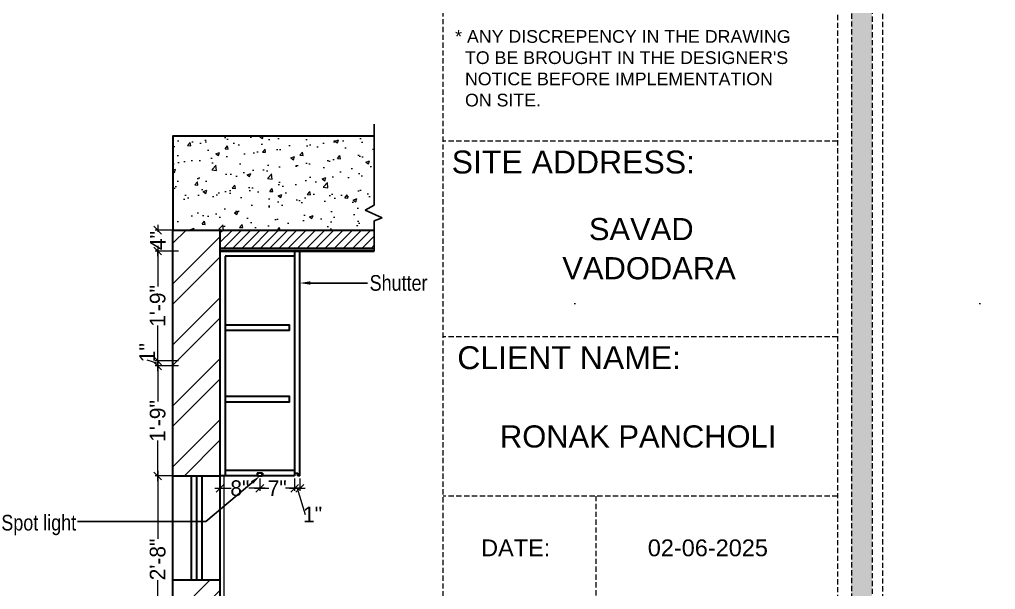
# Model space of a CAD drawing. Header units: millimetres. Extents: x 56222 to 3066687, y -650199 to -121287.
# Drawn here: x 140305 to 140491.9, y -185271 to -185162 of the extents above; entities that cross this region are included whole.
import ezdxf
from ezdxf import colors
from ezdxf.entities.mleader import LeaderData, LeaderLine
from ezdxf.enums import TextEntityAlignment as Align
from ezdxf.math import Vec2, Vec3

# ---------------------------------------------------------------- set-up
doc = ezdxf.new("R2010")
doc.units = ezdxf.units.MM
doc.header["$MEASUREMENT"] = 0
doc.header["$PDMODE"] = 35
doc.linetypes.add('DASHED', pattern=[0.75, 0.5, -0.25])
doc.linetypes.add('DASHEDX2', pattern=[1.5, 1, -0.5])
doc.layers.get('Defpoints').update_dxf_attribs({"color": 220})
for name, color, linetype, lineweight in [('Dimension', 10, 'DASHEDX2', 20), ('FURNITURE', 32, 'Continuous', 9), ('furniture dimensions', 1, 'DASHED', 0), ('GF FALSE CEILING', 6, 'Continuous', 35), ('hatch-wall', 8, 'Continuous', 9), ('NAME PLATE', 7, 'Continuous', 25), ('SECTION ( SLAB PLine )', 104, 'Continuous', 30), ('Text', 7, 'Continuous', 15), ('wall', 7, 'Continuous', 30), ('XX~SLAB ( BEAM )~ ( DIM )', 7, 'Continuous', 9)]:
    doc.layers.add(name, color=color, linetype=linetype, lineweight=lineweight)
doc.styles.add('Arial', font='arial.ttf')
doc.styles.add('century g', font='GOTHIC.TTF')
doc.styles.add('style4', font='ARIALN.TTF')
doc.dimstyles.new('Archana', dxfattribs={"dimtxt": 2, "dimasz": 0.75, "dimexe": 0.5, "dimexo": 0.5, "dimgap": 0, "dimtad": 0, "dimzin": 0, "dimdsep": 46, "dimlunit": 4, "dimtxsty": 'century g', "dimblk": 'OBLIQUE', "dimcen": 0, "dimdle": 1, "dimclrd": 256, "dimclre": 256, "dimclrt": 256, "dimadec": 0, "dimazin": 0, "dimtfac": 1, "dimtofl": 0, "dimtmove": 1, "dimatfit": 3, "dimfxl": 1, "dimfxlon": 1, "dimtolj": 1, "dimtzin": 0, "dimlwd": -1, "dimlwe": -1, "dimarcsym": 0})

# ---------------------------------------------------------------- blocks, each defined once
blk = doc.blocks.new('_Oblique')
at = {"layer": 'wall', "color": 0, "lineweight": -2}
blk.add_line((-0.5, -0.5), (0.5, 0.5), dxfattribs=at)
blk = doc.blocks.new('*D465')
at = {"layer": 'Defpoints', "color": 0, "linetype": 'Continuous', "lineweight": 30, "transparency": 16777216}
for p in [(140351.01, -185249.3), (140357.66, -185249.26), (140351.01, -185251.66)]:
    blk.add_point(p, dxfattribs=at)
at = {"layer": 'furniture dimensions', "color": 5, "linetype": 'Continuous', "transparency": 16777216}
for p, q in [((140351.01, -185249.8), (140351.01, -185252.16)), ((140350.01, -185251.66), (140352.73, -185251.66)), ((140358.66, -185251.66), (140355.94, -185251.66))]:
    blk.add_line(p, q, dxfattribs=at)
at = {"layer": 'furniture dimensions', "color": 5, "linetype": 'ByBlock', "transparency": 16777216}
blk.add_line((140357.66, -185249.76), (140357.66, -185252.16), dxfattribs=at)
at = {"layer": 'furniture dimensions', "color": 5, "linetype": 'Continuous', "transparency": 16777216, "xscale": 1.5, "yscale": 1.5, "zscale": 1.5, "rotation": 180}
blk.add_blockref('_Oblique', (140351.01, -185251.66), dxfattribs=at)
at = {"layer": 'furniture dimensions', "color": 5, "linetype": 'Continuous', "transparency": 16777216, "xscale": 1.5, "yscale": 1.5, "zscale": 1.5}
blk.add_blockref('_Oblique', (140357.66, -185251.66), dxfattribs=at)
at = {"layer": 'furniture dimensions', "linetype": 'Continuous', "lineweight": 0, "transparency": 16777216, "insert": (140354.33, -185251.66), "char_height": 3, "attachment_point": 5, "style": 'century g'}
blk.add_mtext('\\A1;7"', dxfattribs=at)
blk = doc.blocks.new('*D466')
at = {"layer": 'Defpoints', "color": 0, "linetype": 'Continuous', "lineweight": 30, "transparency": 16777216}
for p in [(140343.36, -185249.3), (140351.01, -185249.3), (140343.36, -185251.66)]:
    blk.add_point(p, dxfattribs=at)
at = {"layer": 'furniture dimensions', "color": 5, "linetype": 'Continuous', "transparency": 16777216}
for p, q in [((140343.36, -185249.8), (140343.36, -185252.16)), ((140342.36, -185251.66), (140345.5, -185251.66)), ((140352.01, -185251.66), (140348.87, -185251.66))]:
    blk.add_line(p, q, dxfattribs=at)
at = {"layer": 'furniture dimensions', "color": 5, "linetype": 'ByBlock', "transparency": 16777216}
blk.add_line((140351.01, -185249.8), (140351.01, -185252.16), dxfattribs=at)
at = {"layer": 'furniture dimensions', "color": 5, "linetype": 'Continuous', "transparency": 16777216, "xscale": 1.5, "yscale": 1.5, "zscale": 1.5, "rotation": 180}
blk.add_blockref('_Oblique', (140343.36, -185251.66), dxfattribs=at)
at = {"layer": 'furniture dimensions', "color": 5, "linetype": 'Continuous', "transparency": 16777216, "xscale": 1.5, "yscale": 1.5, "zscale": 1.5}
blk.add_blockref('_Oblique', (140351.01, -185251.66), dxfattribs=at)
at = {"layer": 'furniture dimensions', "linetype": 'Continuous', "lineweight": 0, "transparency": 16777216, "insert": (140347.18, -185251.66), "char_height": 3, "attachment_point": 5, "style": 'century g'}
blk.add_mtext('\\A1;8"', dxfattribs=at)
blk = doc.blocks.new('*D467')
at = {"layer": 'Defpoints', "color": 0, "linetype": 'Continuous', "lineweight": 30, "transparency": 16777216}
for p in [(140357.66, -185249.26), (140358.66, -185249.26), (140358.66, -185251.66)]:
    blk.add_point(p, dxfattribs=at)
at = {"layer": 'furniture dimensions', "color": 5, "linetype": 'ByBlock', "transparency": 16777216}
blk.add_line((140357.66, -185249.76), (140357.66, -185252.16), dxfattribs=at)
at = {"layer": 'furniture dimensions', "color": 5, "linetype": 'Continuous', "transparency": 16777216}
for p, q in [((140358.66, -185249.76), (140358.66, -185252.16)), ((140356.66, -185251.66), (140359.66, -185251.66)), ((140358.16, -185251.66), (140359.66, -185256.66))]:
    blk.add_line(p, q, dxfattribs=at)
at = {"layer": 'furniture dimensions', "color": 5, "linetype": 'Continuous', "transparency": 16777216, "xscale": 1.5, "yscale": 1.5, "zscale": 1.5, "rotation": 180}
blk.add_blockref('_Oblique', (140357.66, -185251.66), dxfattribs=at)
at = {"layer": 'furniture dimensions', "color": 5, "linetype": 'Continuous', "transparency": 16777216, "xscale": 1.5, "yscale": 1.5, "zscale": 1.5}
blk.add_blockref('_Oblique', (140358.66, -185251.66), dxfattribs=at)
at = {"layer": 'furniture dimensions', "linetype": 'Continuous', "lineweight": 0, "transparency": 16777216, "insert": (140361.11, -185256.66), "char_height": 3, "attachment_point": 5, "style": 'century g'}
blk.add_mtext('\\A1;1"', dxfattribs=at)
blk = doc.blocks.new('*D460')
at = {"layer": 'Defpoints', "color": 0, "linetype": 'Continuous', "lineweight": 30, "transparency": 16777216}
for p in [(140331.44, -185249.3), (140343.36, -185249.3), (140343.36, -185281.26)]:
    blk.add_point(p, dxfattribs=at)
at = {"layer": 'furniture dimensions', "color": 5, "linetype": 'Continuous', "transparency": 16777216}
for p, q in [((140335.44, -185249.3), (140330.94, -185249.3)), ((140331.44, -185248.3), (140331.44, -185261.32)), ((140331.44, -185282.26), (140331.44, -185269.24))]:
    blk.add_line(p, q, dxfattribs=at)
at = {"layer": 'furniture dimensions', "color": 5, "linetype": 'ByBlock', "transparency": 16777216}
blk.add_line((140335.44, -185281.26), (140330.94, -185281.26), dxfattribs=at)
at = {"layer": 'furniture dimensions', "color": 5, "linetype": 'Continuous', "transparency": 16777216, "xscale": 1.5, "yscale": 1.5, "zscale": 1.5}
for p, rotation in [((140331.44, -185249.3), 90), ((140331.44, -185281.26), 270)]:
    blk.add_blockref('_Oblique', p, dxfattribs=dict(at, rotation=rotation))
at = {"layer": 'furniture dimensions', "linetype": 'Continuous', "lineweight": 0, "transparency": 16777216, "insert": (140331.44, -185265.28), "char_height": 3, "attachment_point": 5, "rotation": 90, "style": 'century g'}
blk.add_mtext('\\A1;2\'-8"', dxfattribs=at)
blk = doc.blocks.new('*D461')
at = {"layer": 'Defpoints', "color": 0, "linetype": 'Continuous', "lineweight": 30, "transparency": 16777216}
for p in [(140331.44, -185228.26), (140344.36, -185228.26), (140334.36, -185249.3)]:
    blk.add_point(p, dxfattribs=at)
at = {"layer": 'furniture dimensions', "color": 5, "linetype": 'Continuous', "transparency": 16777216}
for p, q in [((140335.44, -185228.26), (140330.94, -185228.26)), ((140331.44, -185227.26), (140331.44, -185235.06)), ((140331.44, -185250.3), (140331.44, -185242.5))]:
    blk.add_line(p, q, dxfattribs=at)
at = {"layer": 'furniture dimensions', "color": 5, "linetype": 'ByBlock', "transparency": 16777216}
blk.add_line((140333.86, -185249.3), (140330.94, -185249.3), dxfattribs=at)
at = {"layer": 'furniture dimensions', "color": 5, "linetype": 'Continuous', "transparency": 16777216, "xscale": 1.5, "yscale": 1.5, "zscale": 1.5}
for p, rotation in [((140331.44, -185228.26), 90), ((140331.44, -185249.3), 270)]:
    blk.add_blockref('_Oblique', p, dxfattribs=dict(at, rotation=rotation))
at = {"layer": 'furniture dimensions', "linetype": 'Continuous', "lineweight": 0, "transparency": 16777216, "insert": (140331.44, -185238.78), "char_height": 3, "attachment_point": 5, "rotation": 90, "style": 'century g'}
blk.add_mtext('\\A1;1\'-9"', dxfattribs=at)
blk = doc.blocks.new('*D462')
at = {"layer": 'Defpoints', "color": 0, "linetype": 'Continuous', "lineweight": 30, "transparency": 16777216}
for p in [(140331.44, -185227.26), (140344.36, -185227.26), (140344.36, -185228.26)]:
    blk.add_point(p, dxfattribs=at)
at = {"layer": 'furniture dimensions', "color": 5, "linetype": 'Continuous', "transparency": 16777216}
for p, q in [((140331.44, -185229.26), (140331.44, -185226.26)), ((140331.44, -185227.76), (140329.44, -185227.16)), ((140335.44, -185227.26), (140330.94, -185227.26))]:
    blk.add_line(p, q, dxfattribs=at)
at = {"layer": 'furniture dimensions', "color": 5, "linetype": 'ByBlock', "transparency": 16777216}
blk.add_line((140335.44, -185228.26), (140330.94, -185228.26), dxfattribs=at)
at = {"layer": 'furniture dimensions', "color": 5, "linetype": 'Continuous', "transparency": 16777216, "xscale": 1.5, "yscale": 1.5, "zscale": 1.5}
for p, rotation in [((140331.44, -185227.26), 90), ((140331.44, -185228.26), 270)]:
    blk.add_blockref('_Oblique', p, dxfattribs=dict(at, rotation=rotation))
at = {"layer": 'furniture dimensions', "linetype": 'Continuous', "lineweight": 0, "transparency": 16777216, "insert": (140329.44, -185225.71), "char_height": 3, "attachment_point": 5, "rotation": 90, "style": 'century g'}
blk.add_mtext('\\A1;1"', dxfattribs=at)
blk = doc.blocks.new('*D463')
at = {"layer": 'Defpoints', "color": 0, "linetype": 'Continuous', "lineweight": 30, "transparency": 16777216}
for p in [(140331.44, -185206.26), (140344.36, -185206.26), (140344.36, -185227.26)]:
    blk.add_point(p, dxfattribs=at)
at = {"layer": 'furniture dimensions', "color": 5, "linetype": 'Continuous', "transparency": 16777216}
for p, q in [((140335.44, -185206.26), (140330.94, -185206.26)), ((140331.44, -185205.26), (140331.44, -185213.04)), ((140331.44, -185228.26), (140331.44, -185220.49))]:
    blk.add_line(p, q, dxfattribs=at)
at = {"layer": 'furniture dimensions', "color": 5, "linetype": 'ByBlock', "transparency": 16777216}
blk.add_line((140335.44, -185227.26), (140330.94, -185227.26), dxfattribs=at)
at = {"layer": 'furniture dimensions', "color": 5, "linetype": 'Continuous', "transparency": 16777216, "xscale": 1.5, "yscale": 1.5, "zscale": 1.5}
for p, rotation in [((140331.44, -185206.26), 90), ((140331.44, -185227.26), 270)]:
    blk.add_blockref('_Oblique', p, dxfattribs=dict(at, rotation=rotation))
at = {"layer": 'furniture dimensions', "linetype": 'Continuous', "lineweight": 0, "transparency": 16777216, "insert": (140331.44, -185216.76), "char_height": 3, "attachment_point": 5, "rotation": 90, "style": 'century g'}
blk.add_mtext('\\A1;1\'-9"', dxfattribs=at)
blk = doc.blocks.new('*D464')
at = {"layer": 'Defpoints', "color": 0, "linetype": 'Continuous', "lineweight": 30, "transparency": 16777216}
for p in [(140331.44, -185202.26), (140343.36, -185202.26), (140343.36, -185206.26)]:
    blk.add_point(p, dxfattribs=at)
at = {"layer": 'furniture dimensions', "color": 5, "linetype": 'Continuous', "transparency": 16777216}
for p, q in [((140335.44, -185202.26), (140330.94, -185202.26)), ((140331.44, -185201.26), (140331.44, -185202.56)), ((140331.44, -185207.26), (140331.44, -185205.97))]:
    blk.add_line(p, q, dxfattribs=at)
at = {"layer": 'furniture dimensions', "color": 5, "linetype": 'ByBlock', "transparency": 16777216}
blk.add_line((140335.44, -185206.26), (140330.94, -185206.26), dxfattribs=at)
at = {"layer": 'furniture dimensions', "color": 5, "linetype": 'Continuous', "transparency": 16777216, "xscale": 1.5, "yscale": 1.5, "zscale": 1.5}
for p, rotation in [((140331.44, -185202.26), 90), ((140331.44, -185206.26), 270)]:
    blk.add_blockref('_Oblique', p, dxfattribs=dict(at, rotation=rotation))
at = {"layer": 'furniture dimensions', "linetype": 'Continuous', "lineweight": 0, "transparency": 16777216, "insert": (140331.44, -185204.26), "char_height": 3, "attachment_point": 5, "rotation": 90, "style": 'century g'}
blk.add_mtext('\\A1;4"', dxfattribs=at)

msp = doc.modelspace()

# ---------------------------------------------------------------- hatches: boundary and pattern name
at = {"layer": 'Dimension', "true_color": 0xd39e00}
h = msp.add_hatch(color=42, dxfattribs=at)
h.paths.add_polyline_path([(139906.11, -185089.38), (139906.11, -185485.05), (140468.25, -185485.05), (140468.25, -185089.38)])
h.paths.add_polyline_path([(139910.05, -185093.32), (140464.3, -185093.32), (140464.3, -185481.11), (139910.05, -185481.11)], flags=16)
at = {"layer": 'FURNITURE', "lineweight": 20, "true_color": 0x636466}
h = msp.add_hatch(dxfattribs=at)
h.set_pattern_fill('AR-CONC', color=251)
h.set_pattern_definition([(50, (10836.8217, -203738.9746), (7.17260183, -0.62752135), [0.75, -8.25]), (355, (10836.822, -203738.975), (-1.38751334, 7.52192134), [0.6, -6.6]), (100.4514445, (10837.4194, -203739.027), (5.78508847, 6.8943999), [0.6374019, -7.0114211]), (46.1842, (10836.822, -203736.975), (10.6724133, -1.6551928), [1.125, -12.375]), (96.6356355, (10837.711, -203737.113), (9.34661946, 9.741186), [0.9561034, -10.5171376]), (351.184164, (10836.822, -203736.975), (9.34661945, 9.741186), [0.9, -9.9]), (21, (10837.8217, -203737.4746), (5.96907052, -4.0261889), [0.75, -8.25]), (326, (10837.822, -203737.475), (2.4331533, 7.25150045), [0.6, -6.6]), (71.451445, (10838.319, -203737.81), (8.40222377, 3.22531153), [0.6374019, -7.0114211]), (37.5, (10836.8217, -203738.9746), (0.121598553, 3.32893854), [0, -6.52, 0, -6.7, 0, -6.625]), (7.5, (10836.8217, -203738.9746), (2.63069537, 3.94411712), [0, -3.82, 0, -6.37, 0, -2.525]), (327.5, (10834.5917, -203738.9746), (5.33822436, -0.22554872), [0, -2.5, 0, -7.8, 0, -10.35]), (317.5, (10833.5917, -203738.9746), (5.8318617, 1.00104982), [0, -3.25, 0, -5.18, 0, -7.35])])
h.paths.add_polyline_path([(140414.37, -185216.26), (140409.85, -185216.26), (140409.85, -185216.3)])
h.paths.add_polyline_path([(140295.4, -185202.26), (140295.41, -185184.26), (140256.85, -185184.26), (140256.85, -185202.26), (140265.85, -185202.26), (140265.84, -185202.27)])
h = msp.add_hatch(dxfattribs=at)
h.set_pattern_fill('AR-CONC', color=251)
h.set_pattern_definition([(50, (10914.331, -203738.9746), (7.17260183, -0.62752135), [0.75, -8.25]), (355, (10914.331, -203738.975), (-1.38751334, 7.52192134), [0.6, -6.6]), (100.4514445, (10914.9286, -203739.027), (5.78508847, 6.8943999), [0.6374019, -7.0114211]), (46.1842, (10914.331, -203736.975), (10.6724133, -1.6551928), [1.125, -12.375]), (96.6356355, (10915.22, -203737.113), (9.34661946, 9.741186), [0.9561034, -10.5171376]), (351.184164, (10914.331, -203736.975), (9.34661945, 9.741186), [0.9, -9.9]), (21, (10915.331, -203737.4746), (5.96907052, -4.0261889), [0.75, -8.25]), (326, (10915.331, -203737.475), (2.4331533, 7.25150045), [0.6, -6.6]), (71.451445, (10915.828, -203737.81), (8.40222377, 3.22531153), [0.6374019, -7.0114211]), (37.5, (10914.3309, -203738.9746), (0.121598553, 3.32893854), [0, -6.52, 0, -6.7, 0, -6.625]), (7.5, (10914.331, -203738.9746), (2.63069537, 3.94411712), [0, -3.82, 0, -6.37, 0, -2.525]), (327.5, (10912.1009, -203738.9746), (5.33822436, -0.22554872), [0, -2.5, 0, -7.8, 0, -10.35]), (317.5, (10911.101, -203738.9746), (5.8318617, 1.00104982), [0, -3.25, 0, -5.18, 0, -7.35])])
h.paths.add_polyline_path([(140491.88, -185216.26), (140487.36, -185216.26), (140487.36, -185216.3)])
h.paths.add_polyline_path([(140372.91, -185202.26), (140372.92, -185184.26), (140334.36, -185184.26), (140334.36, -185202.26), (140343.36, -185202.26), (140343.34, -185202.27)])
at = {"layer": 'GF FALSE CEILING', "lineweight": 9}
h = msp.add_hatch(dxfattribs=at)
h.set_pattern_fill('ANSI31', color=256, scale=10)
h.set_pattern_definition([(45, (12104.6224, -202132.3956), (-0.883883476, 0.883883476), [])])
h.paths.add_polyline_path([(140372.89, -185202.26), (140343.36, -185202.26), (140343.36, -185205.76), (140372.89, -185205.76)])
at = {"layer": 'hatch-wall', "lineweight": 0}
h = msp.add_hatch(dxfattribs=at)
h.set_pattern_fill('ANSI32', color=256, scale=22)
h.set_pattern_definition([(45, (36.8126, -553.528), (-5.83363094, 5.83363094), []), (45, (40.702, -553.528), (-5.83363094, 5.83363094), [])])
h.paths.add_polyline_path([(140343.36, -185202.26), (140334.36, -185202.26), (140334.36, -185249.26), (140343.36, -185249.26)])
at = {"layer": 'hatch-wall'}
h = msp.add_hatch(dxfattribs=at)
h.set_pattern_fill('ANSI32', color=256, scale=22)
h.set_pattern_definition([(45, (12104.622, -202130.387), (-5.83363094, 5.83363094), []), (45, (12108.5115, -202130.387), (-5.83363094, 5.83363094), [])])
h.paths.add_polyline_path([(140343.33, -185269.26), (140334.33, -185269.26), (140334.36, -185313.26), (140343.36, -185313.26)])

# ---------------------------------------------------------------- linework, layer by layer
at = {"layer": 'Dimension', "color": 42, "true_color": 0xd39e00}
for p, q in [((140461.63, -185185.21, 0.26), (140386.1, -185185.21, 0.26)), ((140461.63, -185222.65, 0.26), (140386.1, -185222.65, 0.26)), ((140461.63, -185253.15, 0.26), (140386.1, -185253.15, 0.26)), ((140415.32, -185253.15, 0.26), (140415.32, -185296.52, 0.26))]:
    msp.add_line(p, q, dxfattribs=at)
at = {"layer": 'Dimension', "color": 42, "true_color": 0xd39e00, "elevation": 0.26}
for points in [[(139904.14, -185087.4), (140470.22, -185087.4), (140470.22, -185487.03), (139904.14, -185487.03)], [(139906.11, -185089.38), (140468.25, -185089.38), (140468.25, -185485.05), (139906.11, -185485.05)], [(139910.05, -185093.32), (140464.3, -185093.32), (140464.3, -185481.11), (139910.05, -185481.11)], [(140386.1, -185477.86), (140386.1, -185096.57), (140461.63, -185096.57), (140461.63, -185477.86)]]:
    msp.add_lwpolyline(points, close=True, dxfattribs=at)
at = {"layer": 'FURNITURE', "linetype": 'ByBlock', "lineweight": -3}
for p, q in [((140372.89, -185181.98, 0.13), (140372.89, -185197.51, 0.13)), ((140372.89, -185197.51, 0.13), (140371.17, -185198.42, 0.13)), ((140371.17, -185198.42, 0.13), (140374.41, -185199.88, 0.13)), ((140374.41, -185199.88, 0.13), (140372.89, -185200.45, 0.13)), ((140372.89, -185200.45, 0.13), (140372.89, -185206.26, 0.13)), ((140343.36, -185207.26, 0.13), (140343.36, -185211.27, 0.13))]:
    msp.add_line(p, q, dxfattribs=at)
at = {"layer": 'FURNITURE', "lineweight": 30}
for p, q in [((140358.66, -185206.26, 0.13), (140343.36, -185206.26, 0.13)), ((140357.66, -185206.26, 0.13), (140357.66, -185249.26, 0.13)), ((140358.66, -185249.26, 0.13), (140358.66, -185206.26, 0.13)), ((140344.36, -185207.26, 0.13), (140344.36, -185249.26, 0.13)), ((140357.66, -185207.26, 0.13), (140344.36, -185207.26, 0.13)), ((140350.51, -185249.26, 0.13), (140343.36, -185249.26, 0.13)), ((140357.66, -185248.26, 0.13), (140344.36, -185248.26, 0.13)), ((140351.51, -185248.76, 0.13), (140350.51, -185248.76, 0.13)), ((140350.51, -185248.76, 0.13), (140350.51, -185249.26, 0.13)), ((140351.51, -185248.76, 0.13), (140351.51, -185249.26, 0.13)), ((140357.66, -185249.26, 0.13), (140351.51, -185249.26, 0.13)), ((140357.66, -185248.76, 0.13), (140357.66, -185248.76, 0.13)), ((140357.66, -185248.76, 0.13), (140357.66, -185248.76, 0.13)), ((140357.66, -185248.76, 0.13), (140358.28, -185248.76, 0.13)), ((140358.28, -185249.26, 0.13), (140358.28, -185248.76, 0.13)), ((140358.66, -185249.26, 0.13), (140358.28, -185249.26, 0.13))]:
    msp.add_line(p, q, dxfattribs=at)
at = {"layer": 'FURNITURE'}
msp.add_line((140343.36, -185209.26, 0.13), (140343.36, -185247.26, 0.13), dxfattribs=at)
at = {"layer": 'FURNITURE', "lineweight": 30, "elevation": 0.13}
for points in [[(140344.36, -185221.43), (140356.66, -185221.43), (140356.66, -185220.43), (140344.36, -185220.43)], [(140344.36, -185235.1), (140356.66, -185235.1), (140356.66, -185234.1), (140344.36, -185234.1)]]:
    msp.add_lwpolyline(points, close=True, dxfattribs=at)
at = {"layer": 'FURNITURE', "color": 3, "lineweight": 30, "elevation": 0.13}
msp.add_lwpolyline([(140351.46, -185248.79), (140350.56, -185248.79), (140350.56, -185249.3), (140351.46, -185249.3)], close=True, dxfattribs=at)
at = {"layer": 'GF FALSE CEILING'}
for p, q in [((140343.36, -185205.76, 0.13), (140372.89, -185205.76, 0.13)), ((140343.36, -185206.26, 0.13), (140372.89, -185206.26, 0.13))]:
    msp.add_line(p, q, dxfattribs=at)
at = {"layer": 'SECTION ( SLAB PLine )', "color": 1, "elevation": 0.13}
msp.add_lwpolyline([(140372.89, -185184.26), (140334.36, -185184.26), (140334.36, -185202.26), (140343.36, -185202.26), (140343.36, -185202.26), (140372.89, -185202.26)], dxfattribs=at)
at = {"layer": 'wall', "lineweight": 30, "elevation": 0.13}
msp.add_lwpolyline([(140343.36, -185202.26), (140343.36, -185247.26)], dxfattribs=at)
at = {"layer": 'XX~SLAB ( BEAM )~ ( DIM )', "color": 5, "lineweight": 30}
for p, q in [((140337.84, -185249.26, 0.13), (140337.84, -185269.26, 0.13)), ((140338.86, -185249.26, 0.13), (140338.86, -185269.26, 0.13)), ((140339.88, -185249.26, 0.13), (140339.88, -185269.26, 0.13))]:
    msp.add_line(p, q, dxfattribs=at)
at = {"layer": 'XX~SLAB ( BEAM )~ ( DIM )', "color": 242, "lineweight": 15, "true_color": 0xcd2027}
for p, q in [((140343.36, -185249.3, 0.13), (140343.36, -185281.26, 0.13)), ((140344.11, -185249.3, 0.13), (140344.11, -185281.26, 0.13))]:
    msp.add_line(p, q, dxfattribs=at)
at = {"layer": 'XX~SLAB ( BEAM )~ ( DIM )', "lineweight": 30, "elevation": 0.13}
msp.add_lwpolyline([(140343.36, -185313.26), (140334.36, -185313.26), (140334.36, -185202.26), (140343.36, -185202.26)], close=True, dxfattribs=at)
at = {"layer": 'XX~SLAB ( BEAM )~ ( DIM )', "color": 5, "lineweight": 30, "elevation": 0.13}
msp.add_lwpolyline([(140334.36, -185249.26), (140343.36, -185249.26), (140343.36, -185269.26), (140334.36, -185269.26)], close=True, dxfattribs=at)

# ---------------------------------------------------------------- texts
at = {"layer": 'NAME PLATE', "style": 'Arial'}
for s, height, p in [('SITE ADDRESS:', 4.3821, (140411.04, -185191.42, 0.26)), (' SAVAD ', 4.236, (140424.05, -185204.18, 0.06)), ('VADODARA', 4.236, (140425.54, -185211.67, 0.06)), ('CLIENT NAME:', 4.3821, (140410.24, -185228.86, 0.26)), ('RONAK PANCHOLI    ', 4.2361, (140426.74, -185243.86, 0.06)), ('DATE:', 3.22, (140400, -185264.67, 0.26)), ('02-06-2025', 3.22, (140436.8, -185264.67, 0.26))]:
    msp.add_text(s, height=height, dxfattribs=at).set_placement(p, align=Align.CENTER)
at = {"layer": 'NAME PLATE', "insert": (140388.4, -185163.98, 0.26), "char_height": 2.4352, "width": 94.0851, "attachment_point": 1, "style": 'Arial'}
msp.add_mtext("* ANY DISCREPENCY IN THE DRAWING \\P  TO BE BROUGHT IN THE DESIGNER'S\\P  NOTICE BEFORE IMPLEMENTATION \\P  ON SITE.", dxfattribs=at)

# ---------------------------------------------------------------- dimensions: what is measured, and where the dimension line sits
at = {"layer": 'furniture dimensions', "color": 5, "linetype": 'Continuous', "lineweight": 0}
for base, p1, p2, picture, middle in [((140331.44, -185202.26, 0.13), (140343.36, -185206.26, 0.13), (140343.36, -185202.26, 0.13), '*D464', (140331.44, -185204.26, 0.13)), ((140331.44, -185206.26, 0.13), (140344.36, -185227.26, 0.13), (140344.36, -185206.26, 0.13), '*D463', (140331.44, -185216.76, 0.13)), ((140331.44, -185227.26, 0.13), (140344.36, -185228.26, 0.13), (140344.36, -185227.26, 0.13), '*D462', (140329.44, -185227.16, 0.13)), ((140331.44, -185228.26, 0.13), (140334.36, -185249.3, 0.13), (140344.36, -185228.26, 0.13), '*D461', (140331.44, -185238.78, 0.13)), ((140331.44, -185249.3, 0.13), (140343.36, -185281.26, 0.13), (140343.36, -185249.3, 0.13), '*D460', (140331.44, -185265.28, 0.13))]:
    dim = msp.add_linear_dim(base=base, p1=p1, p2=p2, angle=90, dimstyle='Archana', override={"dimtxt": 3, "dimasz": 1.5, "dimdec": 0, "dimclrd": 5, "dimclre": 5, "dimfxl": 4}, dxfattribs=at)
    dim.commit()
    dim.dimension.update_dxf_attribs({"geometry": picture, "text_midpoint": middle})
for base, p1, p2, picture, middle in [((140343.36, -185251.66, 0.13), (140351.01, -185249.3, 0.13), (140343.36, -185249.3, 0.13), '*D466', (140347.18, -185251.66, 0.13)), ((140351.01, -185251.66, 0.13), (140357.66, -185249.26, 0.13), (140351.01, -185249.3, 0.13), '*D465', (140354.33, -185251.66, 0.13)), ((140358.66, -185251.66, 0.13), (140357.66, -185249.26, 0.13), (140358.66, -185249.26, 0.13), '*D467', (140359.66, -185256.66, 0.13))]:
    dim = msp.add_linear_dim(base=base, p1=p1, p2=p2, dimstyle='Archana', override={"dimtxt": 3, "dimasz": 1.5, "dimdec": 0, "dimclrd": 5, "dimclre": 5, "dimfxl": 4}, dxfattribs=at)
    dim.commit()
    dim.dimension.update_dxf_attribs({"geometry": picture, "text_midpoint": middle})

# ---------------------------------------------------------------- leaders
at = {"layer": 'Text', "color": 1, "lineweight": 0, "ltscale": 20}
ml = msp.add_multileader_mtext('Standard', dxfattribs=at)
ml.set_content('Shutter', color=1, style='style4')
ml.set_leader_properties()
ml.build(insert=Vec2(0, 0))
ml.multileader.update_dxf_attribs({"dogleg_length": 2.02, "arrow_head_size": 2})
ctx = ml.context
ctx.base_point, ctx.char_height, ctx.arrow_head_size, ctx.landing_gap_size, ctx.plane_origin = Vec3(140371.63, -185212.38, 0.13), 3, 2, 0.4, Vec3(140297.88, -185212.38, 0.13)
notes = []
notes.append((ctx, [(0, (1, 1, 0), (140362.89, -185212.38, 0.13), (1, 0), 8.74, [(0, [(140358.66, -185212.38, 0.13)], 0, [])])]))
ctx.mtext.insert = Vec3(140372.03, -185210.86, 0.13)
ml = msp.add_multileader_mtext('Standard', dxfattribs=at)
ml.set_content('', color=1, style='style4')
ml.set_leader_properties()
ml.build(insert=Vec2(0, 0))
ml.multileader.update_dxf_attribs({"dogleg_length": 2.02, "arrow_head_size": 2})
ctx = ml.context
ctx.base_point, ctx.char_height, ctx.arrow_head_size, ctx.landing_gap_size, ctx.plane_origin = Vec3(140315.25, -185258.04, 0.13), 3, 2, 0.4, Vec3(140351.78, -185249.31, 0.13)
notes.append((ctx, [(0, (1, 1, 0), (140340.63, -185258.04, 0.13), (-1, 0), 24.57, [(0, [(140351.01, -185249.3, 0.13)], 0, [])])]))
ctx.mtext.insert = Vec3(140315.65, -185256.54, 0.13)
ml = msp.add_multileader_mtext('Standard', dxfattribs=at)
ml.set_content('Spot light', color=1, style='style4')
ml.set_leader_properties()
ml.build(insert=Vec2(0, 0))
ml.multileader.update_dxf_attribs({"dogleg_length": 2.02, "arrow_head_size": 2})
ctx = ml.context
ctx.base_point, ctx.char_height, ctx.arrow_head_size, ctx.landing_gap_size, ctx.plane_origin = Vec3(140301.1, -185258.68, 0.13), 3, 2, 0.4, Vec3(140226.79, -185256.22, 0.13)
notes.append((ctx, [(0, (1, 1, 0), (140286.48, -185258.68, 0.13), (1, 0), 14.62, [(0, [(140273.5, -185249.89, 0.13)], 0, [])])]))
ctx.mtext.insert = Vec3(140301.5, -185256.74, 0.13)
for ctx, leaders in notes:
    for number, flags, end, landing, length, lines in leaders:
        leader = LeaderData()
        leader.index, (leader.has_last_leader_line, leader.has_dogleg_vector, leader.attachment_direction) = number, flags
        leader.last_leader_point, leader.dogleg_vector, leader.dogleg_length = Vec3(end), Vec3(landing), length
        for number, points, colour, breaks in lines:
            line = LeaderLine()
            line.index, line.vertices, line.color, line.breaks = number, Vec3.list(points), colors.encode_raw_color(colour), breaks
            leader.lines.append(line)
        ctx.leaders.append(leader)

doc.saveas('drawing.dxf')
